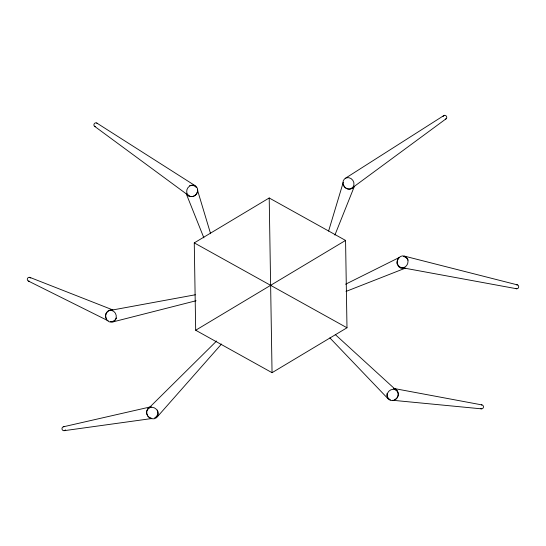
<?xml version="1.0" encoding="UTF-8"?>
<svg xmlns="http://www.w3.org/2000/svg" width="546" height="546" viewBox="0 0 546 546"><rect width="100%" height="100%" fill="white"/><g stroke="black" fill="none" stroke-linecap="round" stroke-linejoin="round"><path stroke-width="0.82" d="M328.59 231.074L343.25 182.323M334.889 235.08L354.415 186.241M157.241 416.891L221.519 344.028M147.632 409.288L216.598 341.004M351.378 188.541A5.951 5.33 55.1 0 0 351.071 178.59A5.951 5.33 55.1 0 0 342.915 182.951A5.951 5.33 55.1 0 0 351.378 188.541L446.259 118.666M345.529 178.18L443.939 115.493M194.267 242.888L269.205 197.98L345.563 240.424L346.99 327.777L272.051 372.686L195.686 330.241L194.267 242.888L346.99 327.777M195.686 330.241L345.563 240.424M345.604 284.22L399.611 257.316M346.014 291.428L405.337 268.154A6.136 5.829 64.9 0 1 399.071 257.732M112.708 321.963L196.069 300.744M63.507 426.767L151.208 406.722A5.89 5.617 81.9 0 0 151.802 418.386M109.166 310.613L195.325 294.779M64.223 430.671L151.583 418.557M392.642 400.273L481.313 408.831M400.894 267.479L516.782 288.779M393.482 388.397L481.872 404.9M404.436 256.129L517.512 284.91M30.003 277.436L112.92 309.971M28.392 281.06L108.128 320.789M96.717 123.007L195.127 185.695M94.397 126.181L189.278 196.055M335.264 334.541L397.16 391.086A5.951 5.33 -46.1 0 1 393.318 400.477A5.951 5.33 -46.1 0 1 387.462 393.325A5.951 5.33 -46.1 0 1 397.16 391.086M329.866 337.899L388.138 398.839M186.241 193.755L203.876 237.865M197.406 189.837L210.599 233.715M269.205 197.98L272.051 372.686M443.113 116.591A1.986 1.774 55.1 0 1 446.178 115.964A1.986 1.774 55.1 0 1 445.447 119.103M354.054 186.766A5.951 5.658 18.1 0 1 343.304 184.446M197.352 191.96A5.951 5.658 -18.1 0 1 186.602 194.28M189.66 185.66A5.951 5.658 -18.1 0 1 196.485 187.715M95.686 126.645A1.986 1.774 -55.1 0 1 94.171 123.894A1.986 1.774 -55.1 0 1 97.372 123.655M481.381 404.9A1.986 1.884 -83.1 0 1 483.463 407.139A1.986 1.884 -83.1 0 1 480.842 408.695M394.901 388.807A5.951 5.658 -83.1 0 1 394.717 399.802M390.383 399.774A5.951 5.658 -83.1 0 1 387.039 393.482M403.371 256.511A6.136 5.829 64.9 0 1 408.19 260.196M516.591 284.875A1.986 1.774 -78.1 0 1 518.666 287.121A1.986 1.774 -78.1 0 1 515.909 288.486M29.361 281.197A1.986 1.884 -64.9 0 1 27.471 278.487A1.986 1.884 -64.9 0 1 30.753 278.057M116.475 318.004A5.951 5.658 -64.9 0 1 110.306 321.574M106.62 319.294A5.951 5.658 -64.9 0 1 112.285 309.875M64.694 430.521A1.986 1.884 80.8 0 1 62.012 429.067A1.986 1.884 80.8 0 1 63.998 426.747M65.431 429.859A1.986 1.884 80.8 0 1 65.104 430.241M157.309 410.053A5.89 5.617 81.9 0 1 154.661 417.867M397.317 261.623L397.058 263.363L397.836 264.612A5.951 5.33 -78.1 0 0 406.497 265.752A5.951 5.33 -78.1 0 0 404.873 256.299A5.951 5.33 -78.1 0 0 397.317 261.623M193.461 196.314A5.951 5.33 -55.1 0 0 196.246 186.52A5.951 5.33 -55.1 0 0 186.896 189.79A5.951 5.33 -55.1 0 0 193.461 196.314M106.108 313.479A5.951 5.33 78.1 0 0 111.343 322.215A5.951 5.33 78.1 0 0 115.363 313.165A5.951 5.33 78.1 0 0 106.108 313.479M146.697 413.506A6.136 5.487 43.8 0 0 156.217 417.895A6.136 5.487 43.8 0 0 154.388 407.862A6.136 5.487 43.8 0 0 146.697 413.506"/></g></svg>
